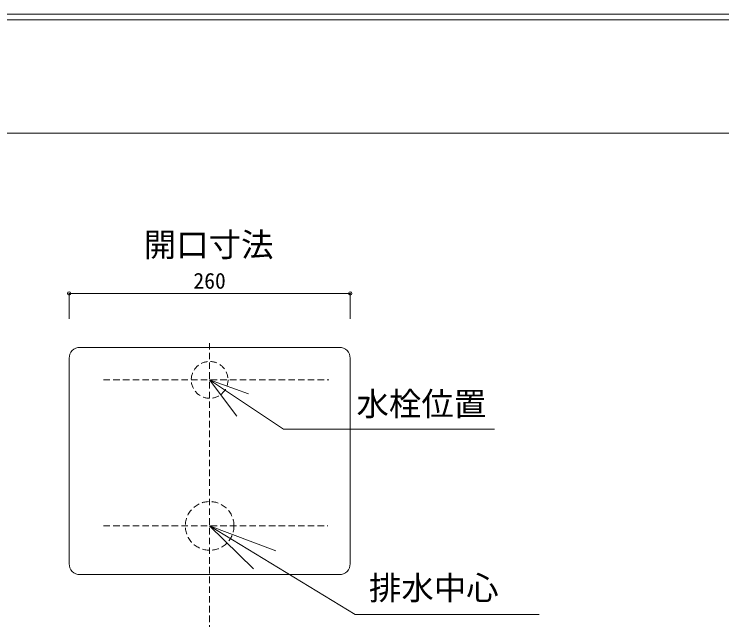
# Model space of a CAD drawing. Units: millimetres, scale not verified. Extents: x -1002 to 1006, y -687 to 676.
# Drawn here: x 341 to 1002, y 74 to 640 of the extents above; entities that cross this region are included whole.
import ezdxf
from ezdxf.enums import TextEntityAlignment as Align

# ---------------------------------------------------------------- set-up
doc = ezdxf.new("R2010")
doc.units = ezdxf.units.MM
doc.header["$LTSCALE"] = 5
doc.header["$PDMODE"] = 32
doc.header["$PDSIZE"] = 3
doc.linetypes.add('DASHED1', pattern=[1.8, 1.2, -0.6])
doc.layers.add('F-0', color=7, linetype='Continuous', lineweight=15)
doc.styles.add('ＭＳ ゴシック', font='')
doc.styles.get('ＭＳ ゴシック').set_extended_font_data('MS Gothic')

msp = doc.modelspace()

# ---------------------------------------------------------------- linework, layer by layer
at = {"layer": 'F-0'}
for p, q in [((1002.034, 640.036), (-1002.086, 640.036)), ((1002.034, 635.036), (-1002.086, 635.036)), ((1002.034, 530.036), (-1002.086, 530.036)), ((401.891, 332.057), (641.891, 332.057)), ((391.891, 322.057), (391.891, 132.057)), ((651.891, 322.057), (651.891, 132.057)), ((521.891, 302.057), (547.059, 268.384)), ((521.891, 302.057), (557.705, 289.009)), ((521.891, 167.057), (582.987, 143.97)), ((521.891, 167.057), (562.362, 127.337)), ((401.891, 122.057), (641.891, 122.057))]:
    msp.add_line(p, q, dxfattribs=at)
at = {"layer": 'F-0', "color": 4, "lineweight": 9}
for p, q in [((391.891, 381.946), (651.891, 381.946)), ((391.891, 381.946), (391.891, 358.493)), ((651.891, 381.946), (651.891, 358.493))]:
    msp.add_line(p, q, dxfattribs=at)
at = {"layer": 'F-0', "color": 4, "linetype": 'DASHED1', "lineweight": 9}
for p, q in [((521.891, 336.127), (521.891, 73.854)), ((423.695, 302.057), (632.148, 302.057)), ((423.695, 167.057), (631.311, 167.057))]:
    msp.add_line(p, q, dxfattribs=at)
at = {"layer": 'F-0'}
for points in [[(521.891, 302.057), (590.305, 256.408), (785.243, 256.408)], [(521.891, 167.057), (656.573, 85.229), (826.724, 85.229)]]:
    msp.add_lwpolyline(points, dxfattribs=at)
at = {"layer": 'F-0', "color": 4, "linetype": 'DASHED1', "lineweight": 9}
for centre, radius in [((521.891, 302.057), 17), ((521.891, 167.057), 22.5)]:
    msp.add_circle(centre, radius, dxfattribs=at)
at = {"layer": 'F-0'}
for centre, start, end in [((401.891, 322.057), 90, 180), ((641.891, 322.057), 0, 90), ((401.891, 132.057), 180, 270), ((641.891, 132.057), 270, 0)]:
    msp.add_arc(centre, 10, start, end, dxfattribs=at)
at = {"layer": 'F-0', "color": 6}
for p in [(391.891, 381.946), (651.891, 381.946)]:
    msp.add_point(p, dxfattribs=at)

# ---------------------------------------------------------------- texts
at = {"layer": 'F-0', "style": 'ＭＳ ゴシック'}
for s, height, p in [('開口寸法', 21.99, (460.949, 409.412)), ('260', 14.66, (506.891, 381.946)), ('水栓位置', 21.99, (657.723, 262.278)), ('排水中心', 21.99, (669.22, 92.127))]:
    msp.add_text(s, height=height, dxfattribs=at).set_placement(p, align=Align.BOTTOM_LEFT)

doc.saveas('drawing.dxf')
